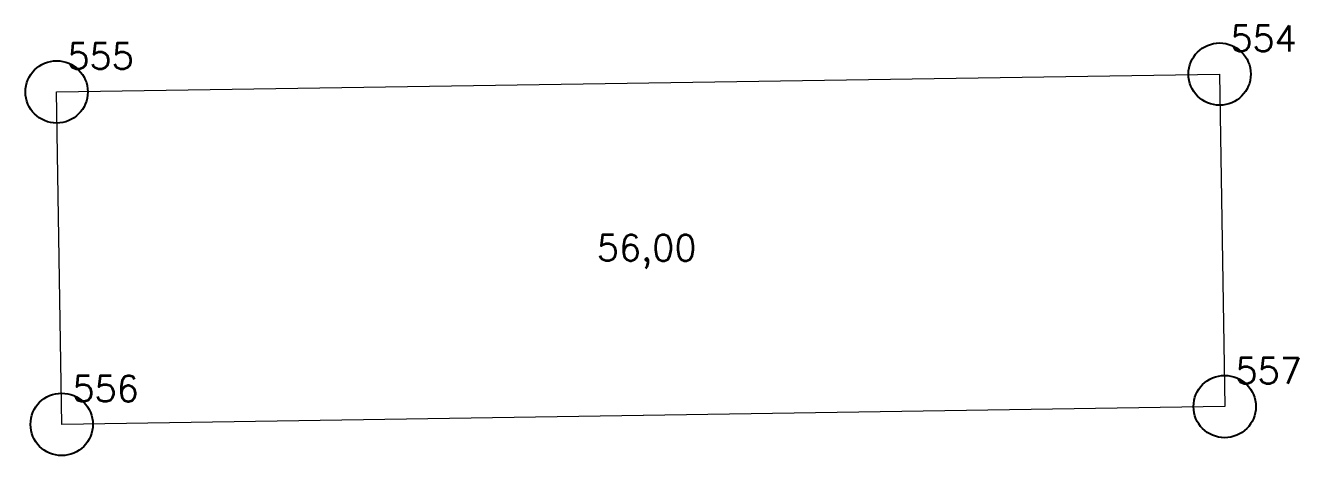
# Model space of a CAD drawing. Extents: x 1390459 to 1399894, y 355072 to 361029.
# Drawn here: x 1390458.8 to 1390474.13, y 355129.55 to 355134.73 of the extents above; entities that cross this region are included whole.
import ezdxf

# ---------------------------------------------------------------- set-up
doc = ezdxf.new("R2010")
doc.units = 0
doc.header["$PDMODE"] = 33
doc.header["$PDSIZE"] = 0.75
doc.layers.add('8 - ценная историческая застройка конец ХIX - начало ХХ века', color=7, linetype='Continuous')
doc.styles.get("Standard").update_dxf_attribs({"font": 'simplex.shx'})

msp = doc.modelspace()

# ---------------------------------------------------------------- linework, layer by layer
at = {"layer": '8 - ценная историческая застройка конец ХIX - начало ХХ века', "color": 7, "lineweight": 20}
msp.add_lwpolyline([(1390473.175, 355134.14), (1390473.236, 355130.14), (1390459.236, 355129.926), (1390459.175, 355133.926), (1390473.175, 355134.14)], close=True, dxfattribs=at)
at = {"layer": '8 - ценная историческая застройка конец ХIX - начало ХХ века'}
for p in [(1390473.175, 355134.14), (1390459.175, 355133.926), (1390473.236, 355130.14), (1390459.236, 355129.926)]:
    msp.add_point(p, dxfattribs=at)

# ---------------------------------------------------------------- texts
at = {"layer": '8 - ценная историческая застройка конец ХIX - начало ХХ века', "color": 7}
for s, p in [('554', (1390473.304, 355134.414)), ('555', (1390459.304, 355134.2)), ('56,00', (1390465.678, 355131.895)), ('557', (1390473.365, 355130.414)), ('556', (1390459.365, 355130.2))]:
    msp.add_text(s, height=0.3111, dxfattribs=at).set_placement(p)

doc.saveas('drawing.dxf')
